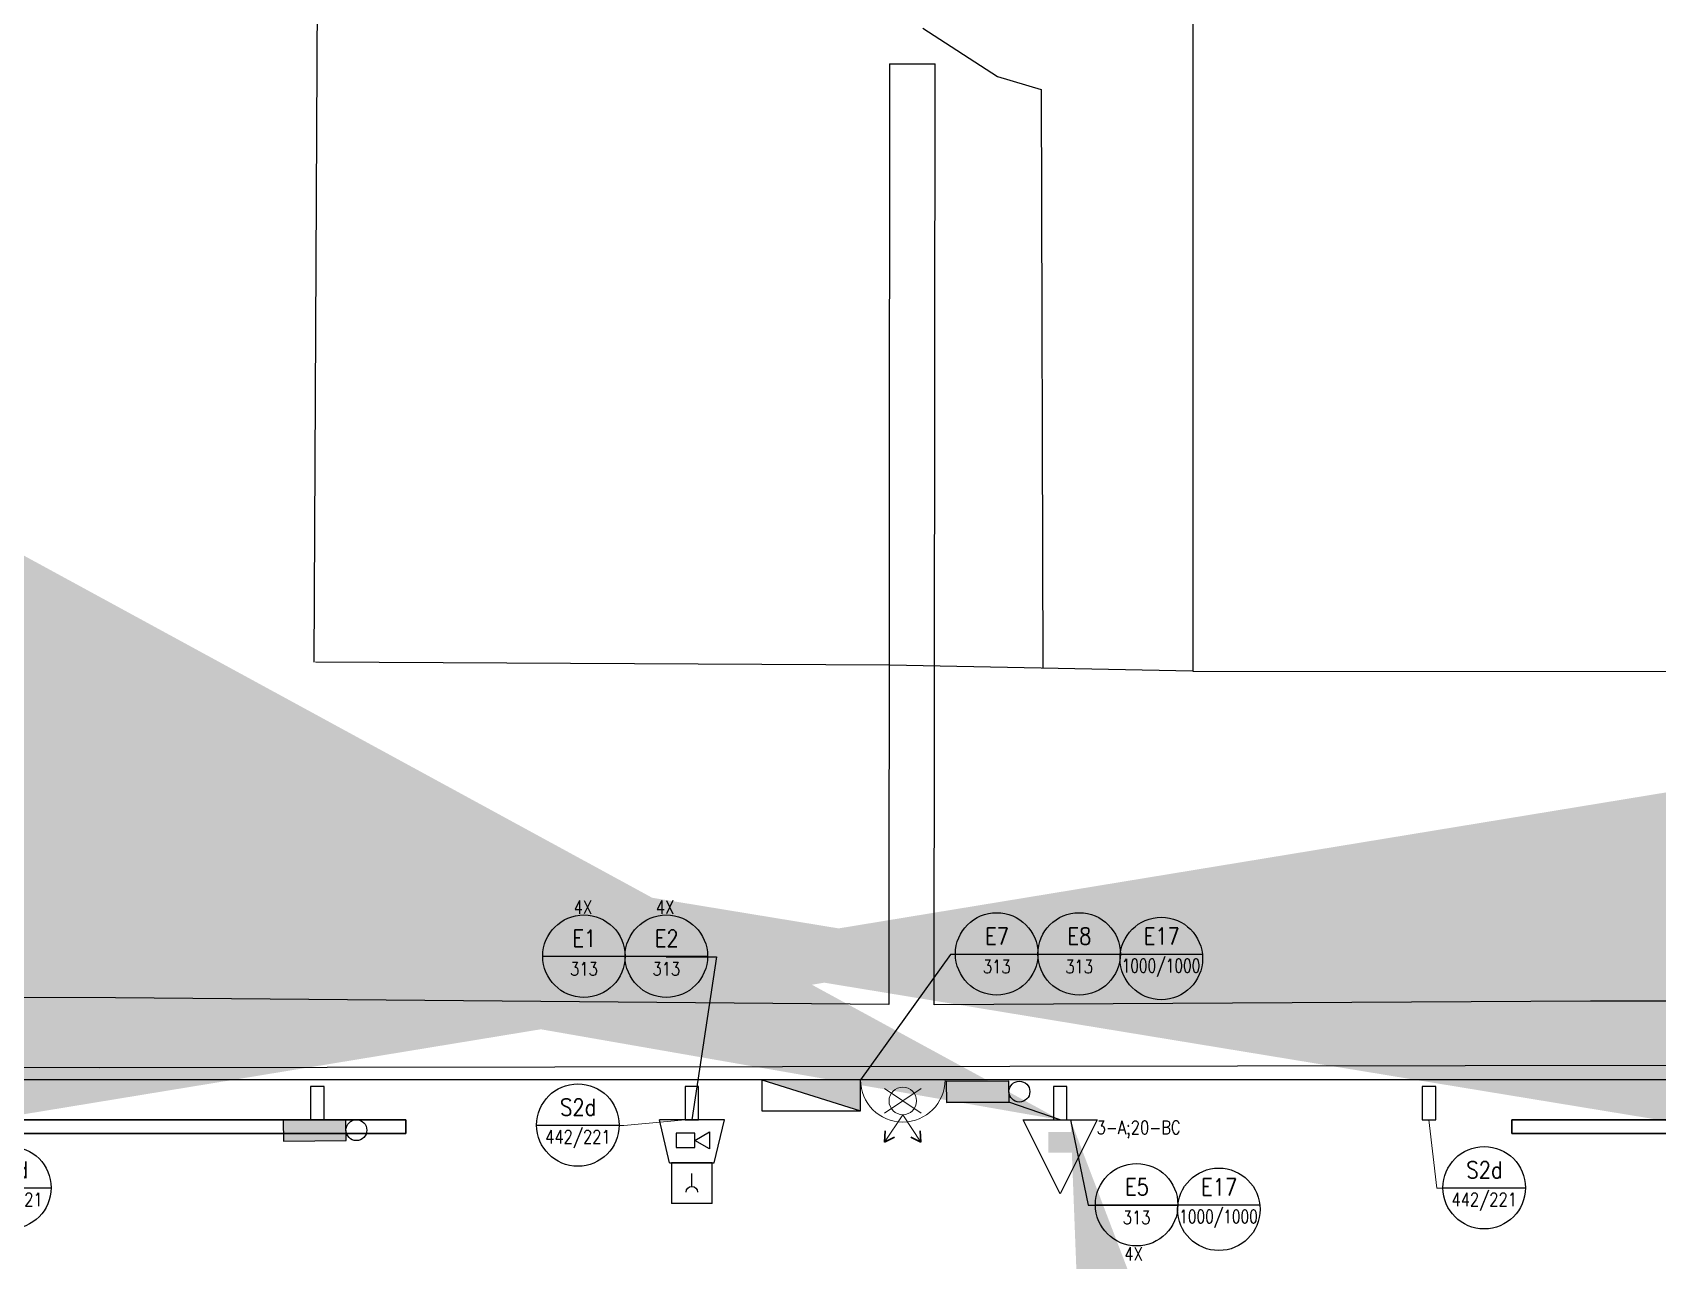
# Model space of a CAD drawing. Header units: metres. Extents: x 341 to 459, y 1341 to 1425.
# Drawn here: x 361.91 to 386.08, y 1378.35 to 1396.62 of the extents above; entities that cross this region are included whole.
import ezdxf
from ezdxf.enums import TextEntityAlignment as Align

# ---------------------------------------------------------------- set-up
doc = ezdxf.new("R2010")
doc.units = ezdxf.units.M
doc.linetypes.add('CONTINUO', pattern=[0])
for name, color, linetype in [('10', 10, 'Continuous'), ('BASE DE CONCRETO', 251, 'Continuous'), ('CANALETA', 146, 'CONTINUO'), ('CANALETA-COBERTA_', 4, 'CONTINUO'), ('FORMATO', 7, 'Continuous'), ('INCÊNDIO', 10, 'Continuous'), ('Notas de texto-1', 7, 'Continuous'), ('PASSEIO', 252, 'CONTINUO'), ('VCAED', 4, 'Continuous')]:
    doc.layers.add(name, color=color, linetype=linetype)
for name, color, linetype, lineweight in [('ARQ-INCENDIO (VERMELHO)', 10, 'Continuous', 20), ('EDIFICAÇÃO_', 5, 'CONTINUO', 30), ('INC_EQUIP', 10, 'Continuous', 20), ('INC_PLACAS', 10, 'Continuous', 20)]:
    doc.layers.add(name, color=color, linetype=linetype, lineweight=lineweight)
doc.styles.add('R100', font='simplex.shx', dxfattribs={"height": 2.5})
doc.styles.add('R80', font='simplex.shx', dxfattribs={"height": 2})
doc.styles.add('SIMPLEX', font='simplex_.ttf')
doc.dimstyles.new('TICK-100', dxfattribs={"dimscale": 10, "dimtxt": 2.5, "dimasz": 1.5, "dimexe": 1, "dimexo": 1, "dimgap": 0.9, "dimtad": 1, "dimdec": 1, "dimtxsty": 'SIMPLEX', "dimblk": 'ARCHTICK', "dimcen": 2.5, "dimdle": 1, "dimclrt": 3, "dimadec": 0, "dimazin": 0, "dimtfac": 1, "dimtdec": 1, "dimtmove": 0, "dimatfit": 3, "dimfxl": 8, "dimfxlon": 1, "dimtfill": 1, "dimtfillclr": 256, "dimarcsym": 0})

# ---------------------------------------------------------------- blocks, each defined once
blk = doc.blocks.new('E5')
at = {"layer": '10', "color": 10}
blk.add_line((18.18, 47.929), (16.955, 47.929), dxfattribs=at)
blk.add_circle((17.568, 47.936), 0.613, dxfattribs=at)
at = {"layer": '10', "color": 10, "style": 'R100'}
for s, height, width, p in [('E5', 0.25, 0.85, (17.573, 48.202)), ('313', 0.2, 0.8, (17.568, 47.747))]:
    blk.add_text(s, height=height, dxfattribs=dict(at, width=width)).set_placement(p, align=Align.MIDDLE)
blk = doc.blocks.new('E17')
at = {"layer": '10', "color": 10}
blk.add_line((19.415, 47.997), (18.196, 47.997), dxfattribs=at)
blk.add_circle((18.805, 47.936), 0.613, dxfattribs=at)
at = {"layer": '10', "color": 10, "style": 'R100'}
for s, height, width, p in [('E17', 0.25, 0.85, (18.811, 48.269)), ('1000/1000', 0.2, 0.75, (18.8, 47.814))]:
    blk.add_text(s, height=height, dxfattribs=dict(at, width=width)).set_placement(p, align=Align.MIDDLE)
blk = doc.blocks.new('_ArchTick')
at = {"color": 0, "linetype": 'ByBlock', "const_width": 0.15}
blk.add_lwpolyline([(-0.5, -0.5), (0.5, 0.5)], dxfattribs=at)
blk = doc.blocks.new('Extintor ABC')
at = {"layer": 'INCÊNDIO', "linetype": 'Continuous'}
h = blk.add_hatch(color=10, dxfattribs=at)
h.dxf.hatch_style = 1
h.paths.add_polyline_path([(18.379, 47.253), (18.686, 47.253), (18.686, 47.603), (18.379, 47.603)])
at = {"layer": 'INCÊNDIO', "color": 10}
for p, q in [((18.199, 46.879), (18.199, 47.979)), ((18.199, 47.979), (19.299, 47.429)), ((19.299, 47.429), (18.199, 46.879))]:
    blk.add_line(p, q, dxfattribs=at)
blk = doc.blocks.new('A$C263C521D')
blk.add_hatch(color=10).paths.add_polyline_path([(23.26, 0), (23.26, 7.75), (0, 7.75), (0, 0)])
at = {"color": 10}
blk.add_lwpolyline([(0, 7.75), (0, 0), (23.26, 0), (23.26, 7.75)], close=True, dxfattribs=at)
blk.add_circle((27.14, 3.88), 3.88, dxfattribs=at)
blk = doc.blocks.new('HIDRANTE DUPLO')
at = {"layer": 'ARQ-INCENDIO (VERMELHO)', "lineweight": 30}
for p, q in [((36.48, 55.652), (36.555, 55.503)), ((36.48, 55.652), (36.646, 55.642)), ((36.48, 55.112), (36.555, 55.261)), ((36.48, 55.112), (36.646, 55.122))]:
    blk.add_line(p, q, dxfattribs=at)
at = {"layer": 'INC_EQUIP'}
for p, q in [((37.407, 56.01), (37.407, 54.754)), ((36.888, 55.382), (36.48, 55.652)), ((37.276, 55.108), (36.91, 55.656)), ((37.276, 55.656), (36.91, 55.108)), ((36.888, 55.382), (36.48, 55.112))]:
    blk.add_line(p, q, dxfattribs=at)
blk.add_circle((37.093, 55.382), 0.205, dxfattribs=at)
blk.add_arc((37.407, 55.382), 0.628, 90, 270, dxfattribs=at)
blk = doc.blocks.new('ABRIGO DE MANGUEIRA')
at = {"layer": 'FORMATO'}
h = blk.add_hatch(color=10, dxfattribs=at)
h.dxf.hatch_style = 1
h.paths.add_polyline_path([(40.817, 55.104), (40.427, 53.862), (40.817, 53.862)])
at = {"layer": 'FORMATO', "color": 10, "elevation": 0}
blk.add_lwpolyline([(40.817, 53.862), (40.817, 55.104), (40.427, 55.104), (40.427, 53.862)], close=True, dxfattribs=at)
blk.add_lwpolyline([(40.817, 55.104), (40.427, 53.862)], dxfattribs=at)
blk = doc.blocks.new('ACIONADOR')
at = {"layer": 'INCÊNDIO', "color": 10}
for p, q in [((268.719, 101.222), (268.719, 101.828)), ((269.325, 101.828), (268.719, 101.828)), ((269.325, 101.828), (269.325, 101.222)), ((269.022, 101.573), (269.022, 101.382)), ((269.325, 101.222), (268.719, 101.222))]:
    blk.add_line(p, q, dxfattribs=at)
blk.add_arc((269.022, 101.659), 0.0856, 180, 0, dxfattribs=at)
blk = doc.blocks.new('AVISADOR SONO TIPO SIRENE')
at = {"layer": 'INCÊNDIO', "color": 10}
for p, q in [((168.626, -4.892), (168.476, -5.528)), ((168.626, -4.892), (169.291, -4.892)), ((169.291, -4.892), (169.442, -5.528)), ((169.442, -5.528), (168.476, -5.528))]:
    blk.add_line(p, q, dxfattribs=at)
for points in [[(168.727, -5.12), (169.004, -5.12), (169.004, -5.331), (168.727, -5.331)], [(169.004, -5.225), (169.222, -5.351), (169.222, -5.1)]]:
    blk.add_lwpolyline(points, close=True, dxfattribs=at)
blk = doc.blocks.new('E8')
at = {"layer": '10', "color": 10}
blk.add_line((374.958, 1379.177), (373.732, 1379.177), dxfattribs=at)
blk.add_circle((374.345, 1379.184), 0.613, dxfattribs=at)
at = {"layer": '10', "color": 10, "style": 'R100'}
for s, height, width, p in [('E8', 0.25, 0.85, (374.35, 1379.449)), ('313', 0.2, 0.8, (374.345, 1378.995))]:
    blk.add_text(s, height=height, dxfattribs=dict(at, width=width)).set_placement(p, align=Align.MIDDLE)
blk = doc.blocks.new('E7')
at = {"layer": '10', "color": 10}
blk.add_line((373.305, 1379.177), (372.08, 1379.177), dxfattribs=at)
blk.add_circle((372.692, 1379.184), 0.613, dxfattribs=at)
at = {"layer": '10', "color": 10, "style": 'R100'}
for s, height, width, p in [('E7', 0.25, 0.85, (372.698, 1379.449)), ('313', 0.2, 0.8, (372.692, 1378.995))]:
    blk.add_text(s, height=height, dxfattribs=dict(at, width=width)).set_placement(p, align=Align.MIDDLE)
blk = doc.blocks.new('E2')
at = {"layer": '10', "color": 10}
blk.add_line((371.941, 1379.177), (370.715, 1379.177), dxfattribs=at)
blk.add_circle((371.328, 1379.184), 0.613, dxfattribs=at)
at = {"layer": '10', "color": 10, "style": 'R100'}
for s, height, width, p in [('E2', 0.25, 0.85, (371.333, 1379.449)), ('313', 0.2, 0.8, (371.328, 1378.995))]:
    blk.add_text(s, height=height, dxfattribs=dict(at, width=width)).set_placement(p, align=Align.MIDDLE)
blk = doc.blocks.new('E1')
at = {"layer": '10', "color": 10}
blk.add_line((370.366, 1379.177), (369.141, 1379.177), dxfattribs=at)
blk.add_circle((369.754, 1379.184), 0.613, dxfattribs=at)
at = {"layer": '10', "color": 10, "style": 'R100'}
for s, height, width, p in [('E1', 0.25, 0.85, (369.759, 1379.449)), ('313', 0.2, 0.8, (369.754, 1378.995))]:
    blk.add_text(s, height=height, dxfattribs=dict(at, width=width)).set_placement(p, align=Align.MIDDLE)
blk = doc.blocks.new('S2d')
at = {"layer": '10', "color": 10}
blk.add_line((353.2, 1378.806), (351.974, 1378.806), dxfattribs=at)
blk.add_circle((352.587, 1378.813), 0.613, dxfattribs=at)
at = {"layer": '10', "color": 10, "style": 'R100'}
for s, height, width, p in [('S2d', 0.25, 0.85, (352.592, 1379.079)), ('442/221', 0.2, 0.8, (352.587, 1378.624))]:
    blk.add_text(s, height=height, dxfattribs=dict(at, width=width)).set_placement(p, align=Align.MIDDLE)

msp = doc.modelspace()

# ---------------------------------------------------------------- linework, layer by layer
at = {"layer": 'BASE DE CONCRETO', "color": 252, "true_color": 0x939598}
for p, q in [((379.169, 1403.832, -0.043), (379.169, 1387.12, -0.043)), ((366.102, 1387.253, -0.231), (366.162, 1398.751, -0.262)), ((374.654, 1387.209, -0.231), (366.124, 1387.253, -0.231)), ((379.169, 1387.12, -0.231), (374.654, 1387.209, -0.231)), ((379.169, 1387.12, -0.043), (394.235, 1387.111, -0.197)), ((420.155, 1381.041), (348.309, 1381.041))]:
    msp.add_line(p, q, dxfattribs=at)
at = {"layer": 'CANALETA', "color": 252, "linetype": 'Continuous', "true_color": 0x939598}
for p, q in [((374.655, 1396.152, -0.224), (374.644, 1382.163, -0.224)), ((375.322, 1382.155, -0.224), (375.333, 1396.151, -0.224)), ((363.148, 1382.26, -0.224), (345.508, 1382.309, -0.224)), ((374.644, 1382.163, -0.224), (363.148, 1382.26, -0.224)), ((385.08, 1382.214, -0.224), (375.322, 1382.155, -0.224)), ((395.103, 1382.202, -0.224), (385.08, 1382.214, -0.224)), ((346.501, 1381.302, -0.362), (362.908, 1381.225, -0.362)), ((362.908, 1381.225, -0.362), (394.65, 1381.273, -0.362))]:
    msp.add_line(p, q, dxfattribs=at)
at = {"layer": 'CANALETA-COBERTA_', "color": 252, "true_color": 0x939598}
msp.add_line((374.655, 1396.152, -0.224), (375.333, 1396.151, -0.224), dxfattribs=at)
at = {"layer": 'EDIFICAÇÃO_', "color": 252, "true_color": 0x939598}
for p, q in [((356.504, 1380.445, -0.362), (367.464, 1380.445, -0.362)), ((367.464, 1380.445), (367.464, 1380.245, -0.362)), ((383.908, 1380.445, -0.362), (394.869, 1380.445, -0.362)), ((383.908, 1380.445, -0.362), (383.908, 1380.245, -0.362)), ((356.504, 1380.245, -0.362), (367.464, 1380.245, -0.362)), ((383.908, 1380.245, -0.362), (394.869, 1380.245, -0.362))]:
    msp.add_line(p, q, dxfattribs=at)
at = {"layer": 'INC_PLACAS', "color": 10}
for points in [[(370.023, 1380.362), (370.707, 1380.362), (371.617, 1380.445)], [(382.678, 1380.445), (382.795, 1379.43), (383.146, 1379.43)]]:
    msp.add_lwpolyline(points, dxfattribs=at)
at = {"layer": 'Notas de texto-1', "color": 252, "true_color": 0x939598}
for points in [[(366.249, 1380.445), (366.249, 1380.945), (366.049, 1380.945), (366.049, 1380.445)], [(371.817, 1380.445), (371.817, 1380.945), (371.617, 1380.945), (371.617, 1380.445)], [(377.295, 1380.445), (377.295, 1380.945), (377.095, 1380.945), (377.095, 1380.445)], [(382.778, 1380.445), (382.778, 1380.945), (382.578, 1380.945), (382.578, 1380.445)]]:
    msp.add_lwpolyline(points, close=True, dxfattribs=at)
at = {"layer": 'PASSEIO', "color": 252, "true_color": 0x939598}
for p, q in [((375.154, 1396.685, -0.262), (376.264, 1395.963, -0.262)), ((376.264, 1395.963, -0.262), (376.912, 1395.774, -0.262)), ((376.912, 1395.774, -0.262), (376.937, 1387.166, -0.231))]:
    msp.add_line(p, q, dxfattribs=at)

# ---------------------------------------------------------------- block references
for name, p in [('E7', (3.558, 3.731)), ('E8', (3.131, 3.731)), ('E1', (0.359, 3.697)), ('E2', (0.01, 3.697)), ('S2d', (17.436, 1.556)), ('S2d', (8.991, 0.624)), ('S2d', (30.912, 0.624))]:
    msp.add_blockref(name, p)
at = {"color": 252, "true_color": 0x939598}
for name, p in [('E17', (359.893, 1334.911)), ('E5', (360.763, 1331.248)), ('E17', (360.748, 1331.18))]:
    msp.add_blockref(name, p, dxfattribs=at)
at = {"xscale": 1.180730115850644, "yscale": 1.180730115850644, "zscale": 1.180730115850644, "rotation": 89.99999999999928}
msp.add_blockref('ABRIGO DE MANGUEIRA', (437.823, 1332.848, 0), dxfattribs=at)
at = {"xscale": -1}
for name, p, rotation in [('HIDRANTE DUPLO', (319.472, 1343.635), 270.0000000000007), ('AVISADOR SONO TIPO SIRENE', (202.759, 1374.917), 180), ('ACIONADOR', (102.695, 1481.031), 180)]:
    msp.add_blockref(name, p, dxfattribs=dict(at, rotation=rotation))
at = {"color": 252, "true_color": 0x939598, "rotation": 270}
msp.add_blockref('Extintor ABC', (329.766, 1398.644), dxfattribs=at)
at = {"layer": 'VCAED', "color": 7, "xscale": 0.04, "yscale": 0.04, "zscale": 0.04, "rotation": 0.3403587820347408}
for p in [(375.503, 1380.705), (365.645, 1380.132)]:
    msp.add_blockref('A$C263C521D', p, dxfattribs=at)

# ---------------------------------------------------------------- texts
at = {"layer": 'INCÊNDIO', "color": 10, "style": 'R80', "width": 0.8}
for s, p in [('4X', (369.96, 1383.511)), ('4X', (371.183, 1383.511)), ('3-A;20-BC', (377.736, 1380.234)), ('4X', (378.148, 1378.355))]:
    msp.add_text(s, height=0.2, dxfattribs=at).set_placement(p)

# ---------------------------------------------------------------- leaders
at = {"layer": 'INC_PLACAS', "color": 10}
for points in [[(371.338, 1382.873), (372.082, 1382.873), (371.717, 1380.445)], [(376.25, 1382.908), (375.565, 1382.908), (374.226, 1381.041)], [(377.195, 1380.445), (376.433, 1380.711), (375.503, 1380.705)], [(377.349, 1380.445), (377.608, 1379.177), (378.943, 1379.177)]]:
    msp.add_leader(points, dimstyle='TICK-100', override={"dimasz": 75, "dimtad": 0}, dxfattribs=at)

doc.saveas('drawing.dxf')
